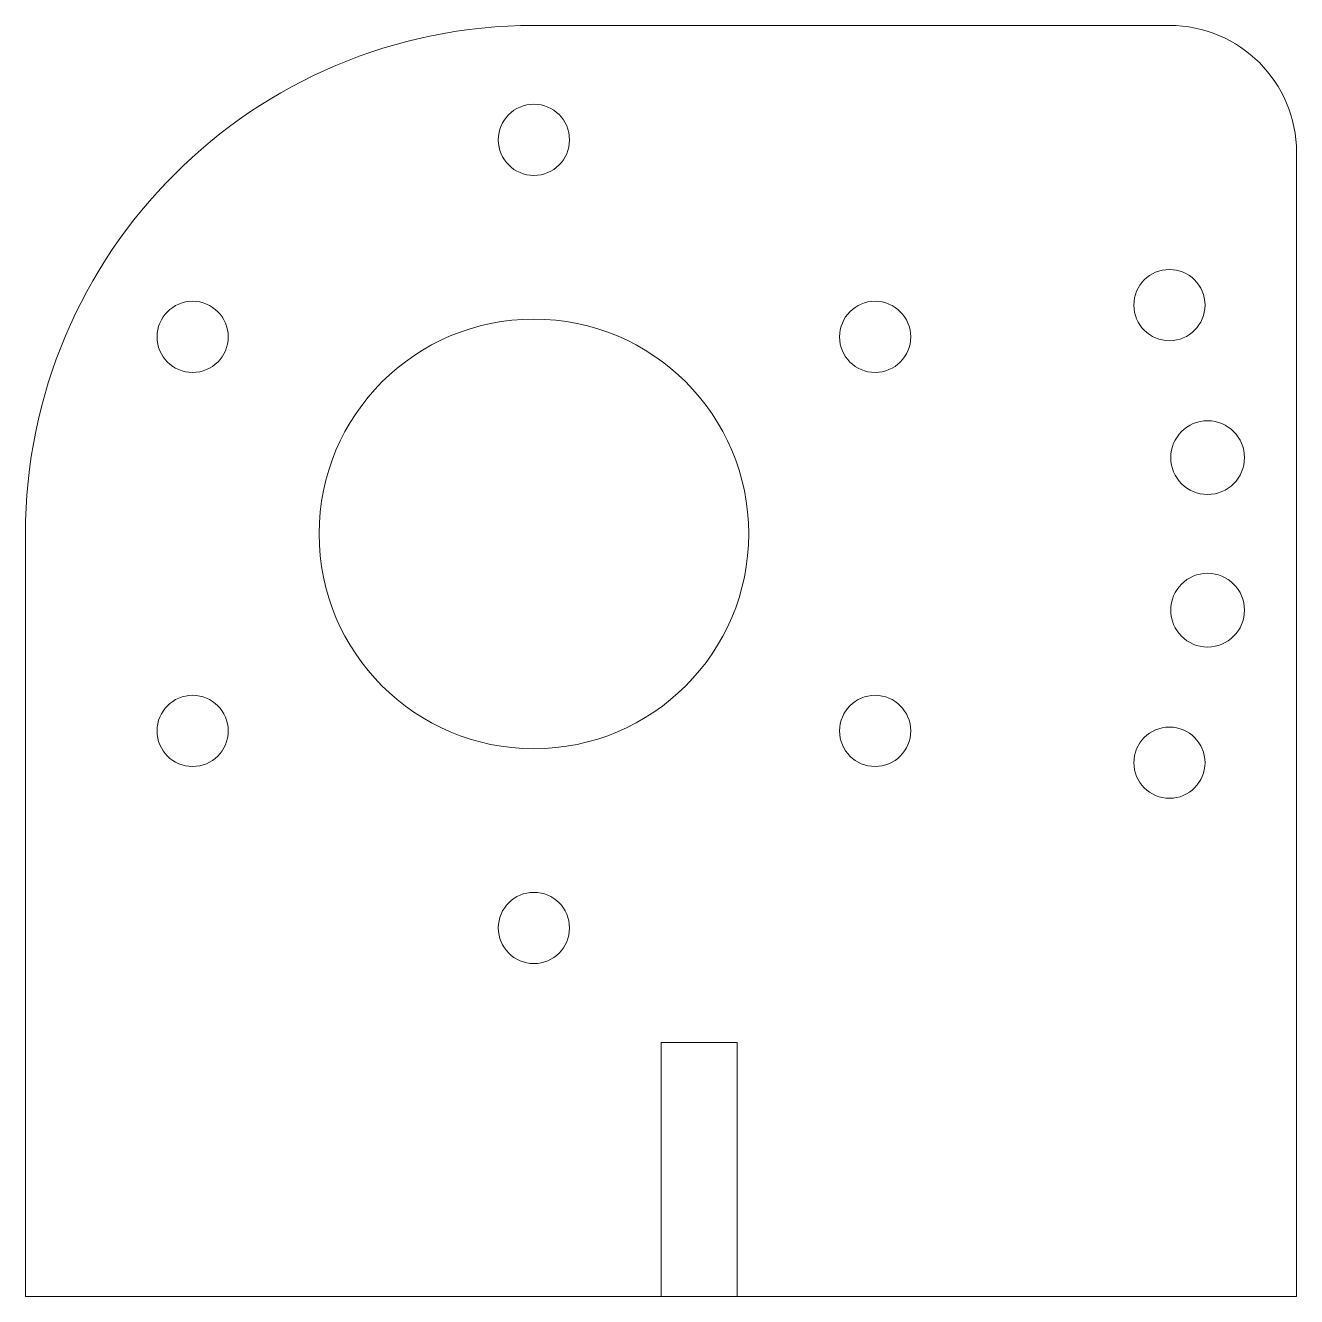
# Model space of a CAD drawing. Header units: millimetres. Extents: x -20 to 30, y -30 to 20.
import ezdxf

# ---------------------------------------------------------------- set-up
doc = ezdxf.new("R2010")
doc.units = ezdxf.units.MM
doc.layers.add('1 Spacer Plate', color=7, linetype='CONTINUOUS', lineweight=0)

msp = doc.modelspace()

# ---------------------------------------------------------------- linework, layer by layer
at = {"layer": '1 Spacer Plate'}
for p, q in [((0, 20), (25, 20)), ((30, 15), (30, -30)), ((-20, 0), (-20, -30)), ((5, -30), (5, -20)), ((5, -20), (8, -20)), ((8, -20), (8, -30)), ((-20, -30), (30, -30))]:
    msp.add_line(p, q, dxfattribs=at)
for centre, radius in [((0, 15.5), 1.4), ((25, 9), 1.4), ((-13.423, 7.75), 1.4), ((13.423, 7.75), 1.4), ((0, 0), 8.45), ((26.5, 3), 1.45), ((26.5, -3), 1.45), ((-13.423, -7.75), 1.4), ((13.423, -7.75), 1.4), ((25, -9), 1.4), ((0, -15.5), 1.4)]:
    msp.add_circle(centre, radius, dxfattribs=at)
for centre, radius, start, end in [((0, 0), 20, 90, 180), ((25, 15), 5, 0, 90)]:
    msp.add_arc(centre, radius, start, end, dxfattribs=at)

doc.saveas('drawing.dxf')
